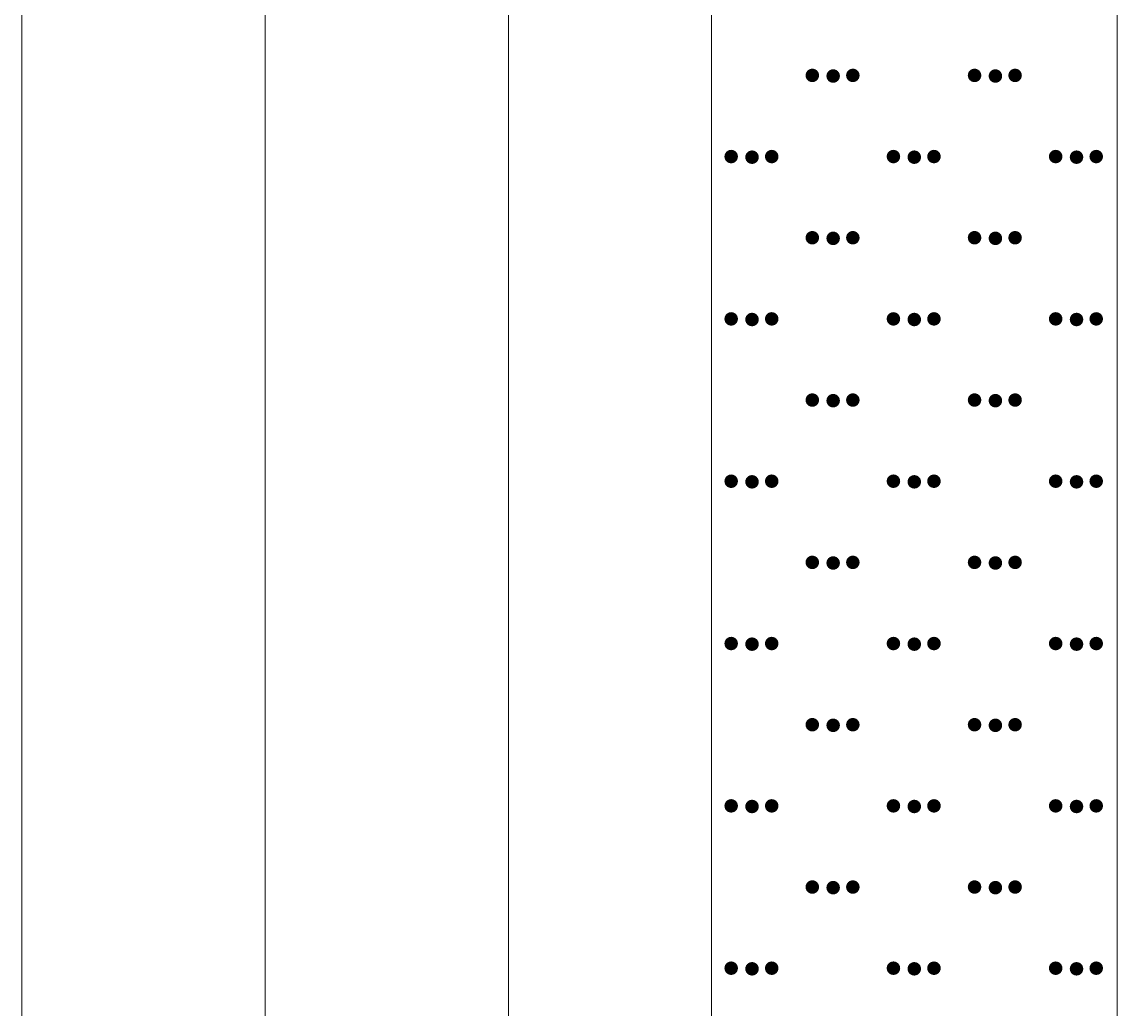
# Model space of a CAD drawing. Header units: inches. Extents: x -27 to 109, y -724 to 26.
# Drawn here: x 14.68 to 20.08, y -500.52 to -495.66 of the extents above; entities that cross this region are included whole.
import ezdxf

# ---------------------------------------------------------------- set-up
doc = ezdxf.new("R2010")
doc.units = ezdxf.units.IN
doc.header["$MEASUREMENT"] = 0
doc.layers.get('0').update_dxf_attribs({"lineweight": 0})

# ---------------------------------------------------------------- blocks, each defined once
blk = doc.blocks.new('lr_block_71')
at = {"true_color": 0x000000}
for points in [[(18.611, -495.9294), (18.6122, -495.9207), (18.611, -495.912), (18.6078, -495.904), (18.6025, -495.8971), (18.5955, -495.8918), (18.5875, -495.8886), (18.5789, -495.8874), (18.5702, -495.8886), (18.5622, -495.8918), (18.5553, -495.8971), (18.5499, -495.904), (18.5467, -495.912), (18.5455, -495.9207), (18.5467, -495.9294), (18.5499, -495.9374), (18.5553, -495.9443), (18.5622, -495.9496), (18.5702, -495.9528), (18.5789, -495.954), (18.5875, -495.9528), (18.5955, -495.9496), (18.6025, -495.9443), (18.6078, -495.9374)], [(18.7138, -495.9324), (18.715, -495.9238), (18.7138, -495.9151), (18.7106, -495.9071), (18.7053, -495.9002), (18.6983, -495.8948), (18.6903, -495.8916), (18.6817, -495.8904), (18.673, -495.8916), (18.665, -495.8948), (18.6581, -495.9002), (18.6527, -495.9071), (18.6495, -495.9151), (18.6483, -495.9238), (18.6495, -495.9324), (18.6527, -495.9404), (18.6581, -495.9474), (18.665, -495.9527), (18.673, -495.9559), (18.6817, -495.9571), (18.6903, -495.9559), (18.6983, -495.9527), (18.7053, -495.9474), (18.7106, -495.9404)], [(18.8109, -495.9294), (18.8121, -495.9207), (18.8109, -495.912), (18.8077, -495.904), (18.8023, -495.8971), (18.7954, -495.8918), (18.7874, -495.8886), (18.7787, -495.8874), (18.7701, -495.8886), (18.7621, -495.8918), (18.7551, -495.8971), (18.7498, -495.904), (18.7466, -495.912), (18.7454, -495.9207), (18.7466, -495.9294), (18.7498, -495.9374), (18.7551, -495.9443), (18.7621, -495.9496), (18.7701, -495.9528), (18.7787, -495.954), (18.7874, -495.9528), (18.7954, -495.9496), (18.8023, -495.9443), (18.8077, -495.9374)], [(19.411, -495.9294), (19.4122, -495.9207), (19.411, -495.912), (19.4078, -495.904), (19.4025, -495.8971), (19.3955, -495.8918), (19.3875, -495.8886), (19.3789, -495.8874), (19.3702, -495.8886), (19.3622, -495.8918), (19.3553, -495.8971), (19.3499, -495.904), (19.3467, -495.912), (19.3455, -495.9207), (19.3467, -495.9294), (19.3499, -495.9374), (19.3553, -495.9443), (19.3622, -495.9496), (19.3702, -495.9528), (19.3789, -495.954), (19.3875, -495.9528), (19.3955, -495.9496), (19.4025, -495.9443), (19.4078, -495.9374)], [(19.5138, -495.9324), (19.515, -495.9238), (19.5138, -495.9151), (19.5106, -495.9071), (19.5053, -495.9002), (19.4983, -495.8948), (19.4903, -495.8916), (19.4817, -495.8904), (19.473, -495.8916), (19.465, -495.8948), (19.4581, -495.9002), (19.4527, -495.9071), (19.4495, -495.9151), (19.4483, -495.9238), (19.4495, -495.9324), (19.4527, -495.9404), (19.4581, -495.9474), (19.465, -495.9527), (19.473, -495.9559), (19.4817, -495.9571), (19.4903, -495.9559), (19.4983, -495.9527), (19.5053, -495.9474), (19.5106, -495.9404)], [(19.6109, -495.9294), (19.6121, -495.9207), (19.6109, -495.912), (19.6077, -495.904), (19.6023, -495.8971), (19.5954, -495.8918), (19.5874, -495.8886), (19.5787, -495.8874), (19.5701, -495.8886), (19.5621, -495.8918), (19.5551, -495.8971), (19.5498, -495.904), (19.5466, -495.912), (19.5454, -495.9207), (19.5466, -495.9294), (19.5498, -495.9374), (19.5551, -495.9443), (19.5621, -495.9496), (19.5701, -495.9528), (19.5787, -495.954), (19.5874, -495.9528), (19.5954, -495.9496), (19.6023, -495.9443), (19.6077, -495.9374)], [(18.211, -496.3294), (18.2122, -496.3207), (18.211, -496.312), (18.2078, -496.304), (18.2025, -496.2971), (18.1955, -496.2918), (18.1875, -496.2886), (18.1789, -496.2874), (18.1702, -496.2886), (18.1622, -496.2918), (18.1553, -496.2971), (18.1499, -496.304), (18.1467, -496.312), (18.1455, -496.3207), (18.1467, -496.3294), (18.1499, -496.3374), (18.1553, -496.3443), (18.1622, -496.3496), (18.1702, -496.3528), (18.1789, -496.354), (18.1875, -496.3528), (18.1955, -496.3496), (18.2025, -496.3443), (18.2078, -496.3374)], [(18.3138, -496.3324), (18.315, -496.3238), (18.3138, -496.3151), (18.3106, -496.3071), (18.3053, -496.3002), (18.2983, -496.2948), (18.2903, -496.2916), (18.2817, -496.2904), (18.273, -496.2916), (18.265, -496.2948), (18.2581, -496.3002), (18.2527, -496.3071), (18.2495, -496.3151), (18.2483, -496.3238), (18.2495, -496.3324), (18.2527, -496.3404), (18.2581, -496.3474), (18.265, -496.3527), (18.273, -496.3559), (18.2817, -496.3571), (18.2903, -496.3559), (18.2983, -496.3527), (18.3053, -496.3474), (18.3106, -496.3404)], [(18.4109, -496.3294), (18.4121, -496.3207), (18.4109, -496.312), (18.4077, -496.304), (18.4023, -496.2971), (18.3954, -496.2918), (18.3874, -496.2886), (18.3787, -496.2874), (18.3701, -496.2886), (18.3621, -496.2918), (18.3551, -496.2971), (18.3498, -496.304), (18.3466, -496.312), (18.3454, -496.3207), (18.3466, -496.3294), (18.3498, -496.3374), (18.3551, -496.3443), (18.3621, -496.3496), (18.3701, -496.3528), (18.3787, -496.354), (18.3874, -496.3528), (18.3954, -496.3496), (18.4023, -496.3443), (18.4077, -496.3374)], [(19.011, -496.3294), (19.0122, -496.3207), (19.011, -496.312), (19.0078, -496.304), (19.0025, -496.2971), (18.9955, -496.2918), (18.9875, -496.2886), (18.9789, -496.2874), (18.9702, -496.2886), (18.9622, -496.2918), (18.9553, -496.2971), (18.9499, -496.304), (18.9467, -496.312), (18.9455, -496.3207), (18.9467, -496.3294), (18.9499, -496.3374), (18.9553, -496.3443), (18.9622, -496.3496), (18.9702, -496.3528), (18.9789, -496.354), (18.9875, -496.3528), (18.9955, -496.3496), (19.0025, -496.3443), (19.0078, -496.3374)], [(19.1138, -496.3324), (19.115, -496.3238), (19.1138, -496.3151), (19.1106, -496.3071), (19.1053, -496.3002), (19.0983, -496.2948), (19.0903, -496.2916), (19.0817, -496.2904), (19.073, -496.2916), (19.065, -496.2948), (19.0581, -496.3002), (19.0527, -496.3071), (19.0495, -496.3151), (19.0483, -496.3238), (19.0495, -496.3324), (19.0527, -496.3404), (19.0581, -496.3474), (19.065, -496.3527), (19.073, -496.3559), (19.0817, -496.3571), (19.0903, -496.3559), (19.0983, -496.3527), (19.1053, -496.3474), (19.1106, -496.3404)], [(19.2109, -496.3294), (19.2121, -496.3207), (19.2109, -496.312), (19.2077, -496.304), (19.2023, -496.2971), (19.1954, -496.2918), (19.1874, -496.2886), (19.1787, -496.2874), (19.1701, -496.2886), (19.1621, -496.2918), (19.1551, -496.2971), (19.1498, -496.304), (19.1466, -496.312), (19.1454, -496.3207), (19.1466, -496.3294), (19.1498, -496.3374), (19.1551, -496.3443), (19.1621, -496.3496), (19.1701, -496.3528), (19.1787, -496.354), (19.1874, -496.3528), (19.1954, -496.3496), (19.2023, -496.3443), (19.2077, -496.3374)], [(19.811, -496.3294), (19.8122, -496.3207), (19.811, -496.312), (19.8078, -496.304), (19.8025, -496.2971), (19.7955, -496.2918), (19.7875, -496.2886), (19.7789, -496.2874), (19.7702, -496.2886), (19.7622, -496.2918), (19.7553, -496.2971), (19.7499, -496.304), (19.7467, -496.312), (19.7455, -496.3207), (19.7467, -496.3294), (19.7499, -496.3374), (19.7553, -496.3443), (19.7622, -496.3496), (19.7702, -496.3528), (19.7789, -496.354), (19.7875, -496.3528), (19.7955, -496.3496), (19.8025, -496.3443), (19.8078, -496.3374)], [(19.9138, -496.3324), (19.915, -496.3238), (19.9138, -496.3151), (19.9106, -496.3071), (19.9053, -496.3002), (19.8983, -496.2948), (19.8903, -496.2916), (19.8817, -496.2904), (19.873, -496.2916), (19.865, -496.2948), (19.8581, -496.3002), (19.8527, -496.3071), (19.8495, -496.3151), (19.8483, -496.3238), (19.8495, -496.3324), (19.8527, -496.3404), (19.8581, -496.3474), (19.865, -496.3527), (19.873, -496.3559), (19.8817, -496.3571), (19.8903, -496.3559), (19.8983, -496.3527), (19.9053, -496.3474), (19.9106, -496.3404)], [(20.0109, -496.3294), (20.0121, -496.3207), (20.0109, -496.312), (20.0077, -496.304), (20.0023, -496.2971), (19.9954, -496.2918), (19.9874, -496.2886), (19.9787, -496.2874), (19.9701, -496.2886), (19.9621, -496.2918), (19.9551, -496.2971), (19.9498, -496.304), (19.9466, -496.312), (19.9454, -496.3207), (19.9466, -496.3294), (19.9498, -496.3374), (19.9551, -496.3443), (19.9621, -496.3496), (19.9701, -496.3528), (19.9787, -496.354), (19.9874, -496.3528), (19.9954, -496.3496), (20.0023, -496.3443), (20.0077, -496.3374)], [(18.611, -496.7294), (18.6122, -496.7207), (18.611, -496.712), (18.6078, -496.704), (18.6025, -496.6971), (18.5955, -496.6918), (18.5875, -496.6886), (18.5789, -496.6874), (18.5702, -496.6886), (18.5622, -496.6918), (18.5553, -496.6971), (18.5499, -496.704), (18.5467, -496.712), (18.5455, -496.7207), (18.5467, -496.7294), (18.5499, -496.7374), (18.5553, -496.7443), (18.5622, -496.7496), (18.5702, -496.7528), (18.5789, -496.754), (18.5875, -496.7528), (18.5955, -496.7496), (18.6025, -496.7443), (18.6078, -496.7374)], [(18.7138, -496.7324), (18.715, -496.7238), (18.7138, -496.7151), (18.7106, -496.7071), (18.7053, -496.7002), (18.6983, -496.6948), (18.6903, -496.6916), (18.6817, -496.6904), (18.673, -496.6916), (18.665, -496.6948), (18.6581, -496.7002), (18.6527, -496.7071), (18.6495, -496.7151), (18.6483, -496.7238), (18.6495, -496.7324), (18.6527, -496.7404), (18.6581, -496.7474), (18.665, -496.7527), (18.673, -496.7559), (18.6817, -496.7571), (18.6903, -496.7559), (18.6983, -496.7527), (18.7053, -496.7474), (18.7106, -496.7404)], [(18.8109, -496.7294), (18.8121, -496.7207), (18.8109, -496.712), (18.8077, -496.704), (18.8023, -496.6971), (18.7954, -496.6918), (18.7874, -496.6886), (18.7787, -496.6874), (18.7701, -496.6886), (18.7621, -496.6918), (18.7551, -496.6971), (18.7498, -496.704), (18.7466, -496.712), (18.7454, -496.7207), (18.7466, -496.7294), (18.7498, -496.7374), (18.7551, -496.7443), (18.7621, -496.7496), (18.7701, -496.7528), (18.7787, -496.754), (18.7874, -496.7528), (18.7954, -496.7496), (18.8023, -496.7443), (18.8077, -496.7374)], [(19.411, -496.7294), (19.4122, -496.7207), (19.411, -496.712), (19.4078, -496.704), (19.4025, -496.6971), (19.3955, -496.6918), (19.3875, -496.6886), (19.3789, -496.6874), (19.3702, -496.6886), (19.3622, -496.6918), (19.3553, -496.6971), (19.3499, -496.704), (19.3467, -496.712), (19.3455, -496.7207), (19.3467, -496.7294), (19.3499, -496.7374), (19.3553, -496.7443), (19.3622, -496.7496), (19.3702, -496.7528), (19.3789, -496.754), (19.3875, -496.7528), (19.3955, -496.7496), (19.4025, -496.7443), (19.4078, -496.7374)], [(19.5138, -496.7324), (19.515, -496.7238), (19.5138, -496.7151), (19.5106, -496.7071), (19.5053, -496.7002), (19.4983, -496.6948), (19.4903, -496.6916), (19.4817, -496.6904), (19.473, -496.6916), (19.465, -496.6948), (19.4581, -496.7002), (19.4527, -496.7071), (19.4495, -496.7151), (19.4483, -496.7238), (19.4495, -496.7324), (19.4527, -496.7404), (19.4581, -496.7474), (19.465, -496.7527), (19.473, -496.7559), (19.4817, -496.7571), (19.4903, -496.7559), (19.4983, -496.7527), (19.5053, -496.7474), (19.5106, -496.7404)], [(19.6109, -496.7294), (19.6121, -496.7207), (19.6109, -496.712), (19.6077, -496.704), (19.6023, -496.6971), (19.5954, -496.6918), (19.5874, -496.6886), (19.5787, -496.6874), (19.5701, -496.6886), (19.5621, -496.6918), (19.5551, -496.6971), (19.5498, -496.704), (19.5466, -496.712), (19.5454, -496.7207), (19.5466, -496.7294), (19.5498, -496.7374), (19.5551, -496.7443), (19.5621, -496.7496), (19.5701, -496.7528), (19.5787, -496.754), (19.5874, -496.7528), (19.5954, -496.7496), (19.6023, -496.7443), (19.6077, -496.7374)], [(18.211, -497.1294), (18.2122, -497.1207), (18.211, -497.112), (18.2078, -497.104), (18.2025, -497.0971), (18.1955, -497.0918), (18.1875, -497.0886), (18.1789, -497.0874), (18.1702, -497.0886), (18.1622, -497.0918), (18.1553, -497.0971), (18.1499, -497.104), (18.1467, -497.112), (18.1455, -497.1207), (18.1467, -497.1294), (18.1499, -497.1374), (18.1553, -497.1443), (18.1622, -497.1496), (18.1702, -497.1528), (18.1789, -497.154), (18.1875, -497.1528), (18.1955, -497.1496), (18.2025, -497.1443), (18.2078, -497.1374)], [(18.3138, -497.1324), (18.315, -497.1238), (18.3138, -497.1151), (18.3106, -497.1071), (18.3053, -497.1002), (18.2983, -497.0948), (18.2903, -497.0916), (18.2817, -497.0904), (18.273, -497.0916), (18.265, -497.0948), (18.2581, -497.1002), (18.2527, -497.1071), (18.2495, -497.1151), (18.2483, -497.1238), (18.2495, -497.1324), (18.2527, -497.1404), (18.2581, -497.1474), (18.265, -497.1527), (18.273, -497.1559), (18.2817, -497.1571), (18.2903, -497.1559), (18.2983, -497.1527), (18.3053, -497.1474), (18.3106, -497.1404)], [(18.4109, -497.1294), (18.4121, -497.1207), (18.4109, -497.112), (18.4077, -497.104), (18.4023, -497.0971), (18.3954, -497.0918), (18.3874, -497.0886), (18.3787, -497.0874), (18.3701, -497.0886), (18.3621, -497.0918), (18.3551, -497.0971), (18.3498, -497.104), (18.3466, -497.112), (18.3454, -497.1207), (18.3466, -497.1294), (18.3498, -497.1374), (18.3551, -497.1443), (18.3621, -497.1496), (18.3701, -497.1528), (18.3787, -497.154), (18.3874, -497.1528), (18.3954, -497.1496), (18.4023, -497.1443), (18.4077, -497.1374)], [(19.011, -497.1294), (19.0122, -497.1207), (19.011, -497.112), (19.0078, -497.104), (19.0025, -497.0971), (18.9955, -497.0918), (18.9875, -497.0886), (18.9789, -497.0874), (18.9702, -497.0886), (18.9622, -497.0918), (18.9553, -497.0971), (18.9499, -497.104), (18.9467, -497.112), (18.9455, -497.1207), (18.9467, -497.1294), (18.9499, -497.1374), (18.9553, -497.1443), (18.9622, -497.1496), (18.9702, -497.1528), (18.9789, -497.154), (18.9875, -497.1528), (18.9955, -497.1496), (19.0025, -497.1443), (19.0078, -497.1374)], [(19.1138, -497.1324), (19.115, -497.1238), (19.1138, -497.1151), (19.1106, -497.1071), (19.1053, -497.1002), (19.0983, -497.0948), (19.0903, -497.0916), (19.0817, -497.0904), (19.073, -497.0916), (19.065, -497.0948), (19.0581, -497.1002), (19.0527, -497.1071), (19.0495, -497.1151), (19.0483, -497.1238), (19.0495, -497.1324), (19.0527, -497.1404), (19.0581, -497.1474), (19.065, -497.1527), (19.073, -497.1559), (19.0817, -497.1571), (19.0903, -497.1559), (19.0983, -497.1527), (19.1053, -497.1474), (19.1106, -497.1404)], [(19.2109, -497.1294), (19.2121, -497.1207), (19.2109, -497.112), (19.2077, -497.104), (19.2023, -497.0971), (19.1954, -497.0918), (19.1874, -497.0886), (19.1787, -497.0874), (19.1701, -497.0886), (19.1621, -497.0918), (19.1551, -497.0971), (19.1498, -497.104), (19.1466, -497.112), (19.1454, -497.1207), (19.1466, -497.1294), (19.1498, -497.1374), (19.1551, -497.1443), (19.1621, -497.1496), (19.1701, -497.1528), (19.1787, -497.154), (19.1874, -497.1528), (19.1954, -497.1496), (19.2023, -497.1443), (19.2077, -497.1374)], [(19.811, -497.1294), (19.8122, -497.1207), (19.811, -497.112), (19.8078, -497.104), (19.8025, -497.0971), (19.7955, -497.0918), (19.7875, -497.0886), (19.7789, -497.0874), (19.7702, -497.0886), (19.7622, -497.0918), (19.7553, -497.0971), (19.7499, -497.104), (19.7467, -497.112), (19.7455, -497.1207), (19.7467, -497.1294), (19.7499, -497.1374), (19.7553, -497.1443), (19.7622, -497.1496), (19.7702, -497.1528), (19.7789, -497.154), (19.7875, -497.1528), (19.7955, -497.1496), (19.8025, -497.1443), (19.8078, -497.1374)], [(19.9138, -497.1324), (19.915, -497.1238), (19.9138, -497.1151), (19.9106, -497.1071), (19.9053, -497.1002), (19.8983, -497.0948), (19.8903, -497.0916), (19.8817, -497.0904), (19.873, -497.0916), (19.865, -497.0948), (19.8581, -497.1002), (19.8527, -497.1071), (19.8495, -497.1151), (19.8483, -497.1238), (19.8495, -497.1324), (19.8527, -497.1404), (19.8581, -497.1474), (19.865, -497.1527), (19.873, -497.1559), (19.8817, -497.1571), (19.8903, -497.1559), (19.8983, -497.1527), (19.9053, -497.1474), (19.9106, -497.1404)], [(20.0109, -497.1294), (20.0121, -497.1207), (20.0109, -497.112), (20.0077, -497.104), (20.0023, -497.0971), (19.9954, -497.0918), (19.9874, -497.0886), (19.9787, -497.0874), (19.9701, -497.0886), (19.9621, -497.0918), (19.9551, -497.0971), (19.9498, -497.104), (19.9466, -497.112), (19.9454, -497.1207), (19.9466, -497.1294), (19.9498, -497.1374), (19.9551, -497.1443), (19.9621, -497.1496), (19.9701, -497.1528), (19.9787, -497.154), (19.9874, -497.1528), (19.9954, -497.1496), (20.0023, -497.1443), (20.0077, -497.1374)], [(18.611, -497.5294), (18.6122, -497.5207), (18.611, -497.512), (18.6078, -497.504), (18.6025, -497.4971), (18.5955, -497.4918), (18.5875, -497.4886), (18.5789, -497.4874), (18.5702, -497.4886), (18.5622, -497.4918), (18.5553, -497.4971), (18.5499, -497.504), (18.5467, -497.512), (18.5455, -497.5207), (18.5467, -497.5294), (18.5499, -497.5374), (18.5553, -497.5443), (18.5622, -497.5496), (18.5702, -497.5528), (18.5789, -497.554), (18.5875, -497.5528), (18.5955, -497.5496), (18.6025, -497.5443), (18.6078, -497.5374)], [(18.7138, -497.5324), (18.715, -497.5238), (18.7138, -497.5151), (18.7106, -497.5071), (18.7053, -497.5002), (18.6983, -497.4948), (18.6903, -497.4916), (18.6817, -497.4904), (18.673, -497.4916), (18.665, -497.4948), (18.6581, -497.5002), (18.6527, -497.5071), (18.6495, -497.5151), (18.6483, -497.5238), (18.6495, -497.5324), (18.6527, -497.5404), (18.6581, -497.5474), (18.665, -497.5527), (18.673, -497.5559), (18.6817, -497.5571), (18.6903, -497.5559), (18.6983, -497.5527), (18.7053, -497.5474), (18.7106, -497.5404)], [(18.8109, -497.5294), (18.8121, -497.5207), (18.8109, -497.512), (18.8077, -497.504), (18.8023, -497.4971), (18.7954, -497.4918), (18.7874, -497.4886), (18.7787, -497.4874), (18.7701, -497.4886), (18.7621, -497.4918), (18.7551, -497.4971), (18.7498, -497.504), (18.7466, -497.512), (18.7454, -497.5207), (18.7466, -497.5294), (18.7498, -497.5374), (18.7551, -497.5443), (18.7621, -497.5496), (18.7701, -497.5528), (18.7787, -497.554), (18.7874, -497.5528), (18.7954, -497.5496), (18.8023, -497.5443), (18.8077, -497.5374)], [(19.411, -497.5294), (19.4122, -497.5207), (19.411, -497.512), (19.4078, -497.504), (19.4025, -497.4971), (19.3955, -497.4918), (19.3875, -497.4886), (19.3789, -497.4874), (19.3702, -497.4886), (19.3622, -497.4918), (19.3553, -497.4971), (19.3499, -497.504), (19.3467, -497.512), (19.3455, -497.5207), (19.3467, -497.5294), (19.3499, -497.5374), (19.3553, -497.5443), (19.3622, -497.5496), (19.3702, -497.5528), (19.3789, -497.554), (19.3875, -497.5528), (19.3955, -497.5496), (19.4025, -497.5443), (19.4078, -497.5374)], [(19.5138, -497.5324), (19.515, -497.5238), (19.5138, -497.5151), (19.5106, -497.5071), (19.5053, -497.5002), (19.4983, -497.4948), (19.4903, -497.4916), (19.4817, -497.4904), (19.473, -497.4916), (19.465, -497.4948), (19.4581, -497.5002), (19.4527, -497.5071), (19.4495, -497.5151), (19.4483, -497.5238), (19.4495, -497.5324), (19.4527, -497.5404), (19.4581, -497.5474), (19.465, -497.5527), (19.473, -497.5559), (19.4817, -497.5571), (19.4903, -497.5559), (19.4983, -497.5527), (19.5053, -497.5474), (19.5106, -497.5404)], [(19.6109, -497.5294), (19.6121, -497.5207), (19.6109, -497.512), (19.6077, -497.504), (19.6023, -497.4971), (19.5954, -497.4918), (19.5874, -497.4886), (19.5787, -497.4874), (19.5701, -497.4886), (19.5621, -497.4918), (19.5551, -497.4971), (19.5498, -497.504), (19.5466, -497.512), (19.5454, -497.5207), (19.5466, -497.5294), (19.5498, -497.5374), (19.5551, -497.5443), (19.5621, -497.5496), (19.5701, -497.5528), (19.5787, -497.554), (19.5874, -497.5528), (19.5954, -497.5496), (19.6023, -497.5443), (19.6077, -497.5374)], [(18.211, -497.9294), (18.2122, -497.9207), (18.211, -497.912), (18.2078, -497.904), (18.2025, -497.8971), (18.1955, -497.8918), (18.1875, -497.8886), (18.1789, -497.8874), (18.1702, -497.8886), (18.1622, -497.8918), (18.1553, -497.8971), (18.1499, -497.904), (18.1467, -497.912), (18.1455, -497.9207), (18.1467, -497.9294), (18.1499, -497.9374), (18.1553, -497.9443), (18.1622, -497.9496), (18.1702, -497.9528), (18.1789, -497.954), (18.1875, -497.9528), (18.1955, -497.9496), (18.2025, -497.9443), (18.2078, -497.9374)], [(18.3138, -497.9324), (18.315, -497.9238), (18.3138, -497.9151), (18.3106, -497.9071), (18.3053, -497.9002), (18.2983, -497.8948), (18.2903, -497.8916), (18.2817, -497.8904), (18.273, -497.8916), (18.265, -497.8948), (18.2581, -497.9002), (18.2527, -497.9071), (18.2495, -497.9151), (18.2483, -497.9238), (18.2495, -497.9324), (18.2527, -497.9404), (18.2581, -497.9474), (18.265, -497.9527), (18.273, -497.9559), (18.2817, -497.9571), (18.2903, -497.9559), (18.2983, -497.9527), (18.3053, -497.9474), (18.3106, -497.9404)], [(18.4109, -497.9294), (18.4121, -497.9207), (18.4109, -497.912), (18.4077, -497.904), (18.4023, -497.8971), (18.3954, -497.8918), (18.3874, -497.8886), (18.3787, -497.8874), (18.3701, -497.8886), (18.3621, -497.8918), (18.3551, -497.8971), (18.3498, -497.904), (18.3466, -497.912), (18.3454, -497.9207), (18.3466, -497.9294), (18.3498, -497.9374), (18.3551, -497.9443), (18.3621, -497.9496), (18.3701, -497.9528), (18.3787, -497.954), (18.3874, -497.9528), (18.3954, -497.9496), (18.4023, -497.9443), (18.4077, -497.9374)], [(19.011, -497.9294), (19.0122, -497.9207), (19.011, -497.912), (19.0078, -497.904), (19.0025, -497.8971), (18.9955, -497.8918), (18.9875, -497.8886), (18.9789, -497.8874), (18.9702, -497.8886), (18.9622, -497.8918), (18.9553, -497.8971), (18.9499, -497.904), (18.9467, -497.912), (18.9455, -497.9207), (18.9467, -497.9294), (18.9499, -497.9374), (18.9553, -497.9443), (18.9622, -497.9496), (18.9702, -497.9528), (18.9789, -497.954), (18.9875, -497.9528), (18.9955, -497.9496), (19.0025, -497.9443), (19.0078, -497.9374)], [(19.1138, -497.9324), (19.115, -497.9238), (19.1138, -497.9151), (19.1106, -497.9071), (19.1053, -497.9002), (19.0983, -497.8948), (19.0903, -497.8916), (19.0817, -497.8904), (19.073, -497.8916), (19.065, -497.8948), (19.0581, -497.9002), (19.0527, -497.9071), (19.0495, -497.9151), (19.0483, -497.9238), (19.0495, -497.9324), (19.0527, -497.9404), (19.0581, -497.9474), (19.065, -497.9527), (19.073, -497.9559), (19.0817, -497.9571), (19.0903, -497.9559), (19.0983, -497.9527), (19.1053, -497.9474), (19.1106, -497.9404)], [(19.2109, -497.9294), (19.2121, -497.9207), (19.2109, -497.912), (19.2077, -497.904), (19.2023, -497.8971), (19.1954, -497.8918), (19.1874, -497.8886), (19.1787, -497.8874), (19.1701, -497.8886), (19.1621, -497.8918), (19.1551, -497.8971), (19.1498, -497.904), (19.1466, -497.912), (19.1454, -497.9207), (19.1466, -497.9294), (19.1498, -497.9374), (19.1551, -497.9443), (19.1621, -497.9496), (19.1701, -497.9528), (19.1787, -497.954), (19.1874, -497.9528), (19.1954, -497.9496), (19.2023, -497.9443), (19.2077, -497.9374)], [(19.811, -497.9294), (19.8122, -497.9207), (19.811, -497.912), (19.8078, -497.904), (19.8025, -497.8971), (19.7955, -497.8918), (19.7875, -497.8886), (19.7789, -497.8874), (19.7702, -497.8886), (19.7622, -497.8918), (19.7553, -497.8971), (19.7499, -497.904), (19.7467, -497.912), (19.7455, -497.9207), (19.7467, -497.9294), (19.7499, -497.9374), (19.7553, -497.9443), (19.7622, -497.9496), (19.7702, -497.9528), (19.7789, -497.954), (19.7875, -497.9528), (19.7955, -497.9496), (19.8025, -497.9443), (19.8078, -497.9374)], [(19.9138, -497.9324), (19.915, -497.9238), (19.9138, -497.9151), (19.9106, -497.9071), (19.9053, -497.9002), (19.8983, -497.8948), (19.8903, -497.8916), (19.8817, -497.8904), (19.873, -497.8916), (19.865, -497.8948), (19.8581, -497.9002), (19.8527, -497.9071), (19.8495, -497.9151), (19.8483, -497.9238), (19.8495, -497.9324), (19.8527, -497.9404), (19.8581, -497.9474), (19.865, -497.9527), (19.873, -497.9559), (19.8817, -497.9571), (19.8903, -497.9559), (19.8983, -497.9527), (19.9053, -497.9474), (19.9106, -497.9404)], [(20.0109, -497.9294), (20.0121, -497.9207), (20.0109, -497.912), (20.0077, -497.904), (20.0023, -497.8971), (19.9954, -497.8918), (19.9874, -497.8886), (19.9787, -497.8874), (19.9701, -497.8886), (19.9621, -497.8918), (19.9551, -497.8971), (19.9498, -497.904), (19.9466, -497.912), (19.9454, -497.9207), (19.9466, -497.9294), (19.9498, -497.9374), (19.9551, -497.9443), (19.9621, -497.9496), (19.9701, -497.9528), (19.9787, -497.954), (19.9874, -497.9528), (19.9954, -497.9496), (20.0023, -497.9443), (20.0077, -497.9374)], [(18.611, -498.3294), (18.6122, -498.3207), (18.611, -498.312), (18.6078, -498.304), (18.6025, -498.2971), (18.5955, -498.2918), (18.5875, -498.2886), (18.5789, -498.2874), (18.5702, -498.2886), (18.5622, -498.2918), (18.5553, -498.2971), (18.5499, -498.304), (18.5467, -498.312), (18.5455, -498.3207), (18.5467, -498.3294), (18.5499, -498.3374), (18.5553, -498.3443), (18.5622, -498.3496), (18.5702, -498.3528), (18.5789, -498.354), (18.5875, -498.3528), (18.5955, -498.3496), (18.6025, -498.3443), (18.6078, -498.3374)], [(18.7138, -498.3324), (18.715, -498.3238), (18.7138, -498.3151), (18.7106, -498.3071), (18.7053, -498.3002), (18.6983, -498.2948), (18.6903, -498.2916), (18.6817, -498.2904), (18.673, -498.2916), (18.665, -498.2948), (18.6581, -498.3002), (18.6527, -498.3071), (18.6495, -498.3151), (18.6483, -498.3238), (18.6495, -498.3324), (18.6527, -498.3404), (18.6581, -498.3474), (18.665, -498.3527), (18.673, -498.3559), (18.6817, -498.3571), (18.6903, -498.3559), (18.6983, -498.3527), (18.7053, -498.3474), (18.7106, -498.3404)], [(18.8109, -498.3294), (18.8121, -498.3207), (18.8109, -498.312), (18.8077, -498.304), (18.8023, -498.2971), (18.7954, -498.2918), (18.7874, -498.2886), (18.7787, -498.2874), (18.7701, -498.2886), (18.7621, -498.2918), (18.7551, -498.2971), (18.7498, -498.304), (18.7466, -498.312), (18.7454, -498.3207), (18.7466, -498.3294), (18.7498, -498.3374), (18.7551, -498.3443), (18.7621, -498.3496), (18.7701, -498.3528), (18.7787, -498.354), (18.7874, -498.3528), (18.7954, -498.3496), (18.8023, -498.3443), (18.8077, -498.3374)], [(19.411, -498.3294), (19.4122, -498.3207), (19.411, -498.312), (19.4078, -498.304), (19.4025, -498.2971), (19.3955, -498.2918), (19.3875, -498.2886), (19.3789, -498.2874), (19.3702, -498.2886), (19.3622, -498.2918), (19.3553, -498.2971), (19.3499, -498.304), (19.3467, -498.312), (19.3455, -498.3207), (19.3467, -498.3294), (19.3499, -498.3374), (19.3553, -498.3443), (19.3622, -498.3496), (19.3702, -498.3528), (19.3789, -498.354), (19.3875, -498.3528), (19.3955, -498.3496), (19.4025, -498.3443), (19.4078, -498.3374)], [(19.5138, -498.3324), (19.515, -498.3238), (19.5138, -498.3151), (19.5106, -498.3071), (19.5053, -498.3002), (19.4983, -498.2948), (19.4903, -498.2916), (19.4817, -498.2904), (19.473, -498.2916), (19.465, -498.2948), (19.4581, -498.3002), (19.4527, -498.3071), (19.4495, -498.3151), (19.4483, -498.3238), (19.4495, -498.3324), (19.4527, -498.3404), (19.4581, -498.3474), (19.465, -498.3527), (19.473, -498.3559), (19.4817, -498.3571), (19.4903, -498.3559), (19.4983, -498.3527), (19.5053, -498.3474), (19.5106, -498.3404)], [(19.6109, -498.3294), (19.6121, -498.3207), (19.6109, -498.312), (19.6077, -498.304), (19.6023, -498.2971), (19.5954, -498.2918), (19.5874, -498.2886), (19.5787, -498.2874), (19.5701, -498.2886), (19.5621, -498.2918), (19.5551, -498.2971), (19.5498, -498.304), (19.5466, -498.312), (19.5454, -498.3207), (19.5466, -498.3294), (19.5498, -498.3374), (19.5551, -498.3443), (19.5621, -498.3496), (19.5701, -498.3528), (19.5787, -498.354), (19.5874, -498.3528), (19.5954, -498.3496), (19.6023, -498.3443), (19.6077, -498.3374)], [(18.211, -498.7294), (18.2122, -498.7207), (18.211, -498.712), (18.2078, -498.704), (18.2025, -498.6971), (18.1955, -498.6918), (18.1875, -498.6886), (18.1789, -498.6874), (18.1702, -498.6886), (18.1622, -498.6918), (18.1553, -498.6971), (18.1499, -498.704), (18.1467, -498.712), (18.1455, -498.7207), (18.1467, -498.7294), (18.1499, -498.7374), (18.1553, -498.7443), (18.1622, -498.7496), (18.1702, -498.7528), (18.1789, -498.754), (18.1875, -498.7528), (18.1955, -498.7496), (18.2025, -498.7443), (18.2078, -498.7374)], [(18.4109, -498.7294), (18.4121, -498.7207), (18.4109, -498.712), (18.4077, -498.704), (18.4023, -498.6971), (18.3954, -498.6918), (18.3874, -498.6886), (18.3787, -498.6874), (18.3701, -498.6886), (18.3621, -498.6918), (18.3551, -498.6971), (18.3498, -498.704), (18.3466, -498.712), (18.3454, -498.7207), (18.3466, -498.7294), (18.3498, -498.7374), (18.3551, -498.7443), (18.3621, -498.7496), (18.3701, -498.7528), (18.3787, -498.754), (18.3874, -498.7528), (18.3954, -498.7496), (18.4023, -498.7443), (18.4077, -498.7374)], [(19.011, -498.7294), (19.0122, -498.7207), (19.011, -498.712), (19.0078, -498.704), (19.0025, -498.6971), (18.9955, -498.6918), (18.9875, -498.6886), (18.9789, -498.6874), (18.9702, -498.6886), (18.9622, -498.6918), (18.9553, -498.6971), (18.9499, -498.704), (18.9467, -498.712), (18.9455, -498.7207), (18.9467, -498.7294), (18.9499, -498.7374), (18.9553, -498.7443), (18.9622, -498.7496), (18.9702, -498.7528), (18.9789, -498.754), (18.9875, -498.7528), (18.9955, -498.7496), (19.0025, -498.7443), (19.0078, -498.7374)], [(19.2109, -498.7294), (19.2121, -498.7207), (19.2109, -498.712), (19.2077, -498.704), (19.2023, -498.6971), (19.1954, -498.6918), (19.1874, -498.6886), (19.1787, -498.6874), (19.1701, -498.6886), (19.1621, -498.6918), (19.1551, -498.6971), (19.1498, -498.704), (19.1466, -498.712), (19.1454, -498.7207), (19.1466, -498.7294), (19.1498, -498.7374), (19.1551, -498.7443), (19.1621, -498.7496), (19.1701, -498.7528), (19.1787, -498.754), (19.1874, -498.7528), (19.1954, -498.7496), (19.2023, -498.7443), (19.2077, -498.7374)], [(19.811, -498.7294), (19.8122, -498.7207), (19.811, -498.712), (19.8078, -498.704), (19.8025, -498.6971), (19.7955, -498.6918), (19.7875, -498.6886), (19.7789, -498.6874), (19.7702, -498.6886), (19.7622, -498.6918), (19.7553, -498.6971), (19.7499, -498.704), (19.7467, -498.712), (19.7455, -498.7207), (19.7467, -498.7294), (19.7499, -498.7374), (19.7553, -498.7443), (19.7622, -498.7496), (19.7702, -498.7528), (19.7789, -498.754), (19.7875, -498.7528), (19.7955, -498.7496), (19.8025, -498.7443), (19.8078, -498.7374)], [(20.0109, -498.7294), (20.0121, -498.7207), (20.0109, -498.712), (20.0077, -498.704), (20.0023, -498.6971), (19.9954, -498.6918), (19.9874, -498.6886), (19.9787, -498.6874), (19.9701, -498.6886), (19.9621, -498.6918), (19.9551, -498.6971), (19.9498, -498.704), (19.9466, -498.712), (19.9454, -498.7207), (19.9466, -498.7294), (19.9498, -498.7374), (19.9551, -498.7443), (19.9621, -498.7496), (19.9701, -498.7528), (19.9787, -498.754), (19.9874, -498.7528), (19.9954, -498.7496), (20.0023, -498.7443), (20.0077, -498.7374)], [(18.3138, -498.7324), (18.315, -498.7238), (18.3138, -498.7151), (18.3106, -498.7071), (18.3053, -498.7002), (18.2983, -498.6948), (18.2903, -498.6916), (18.2817, -498.6904), (18.273, -498.6916), (18.265, -498.6948), (18.2581, -498.7002), (18.2527, -498.7071), (18.2495, -498.7151), (18.2483, -498.7238), (18.2495, -498.7324), (18.2527, -498.7404), (18.2581, -498.7474), (18.265, -498.7527), (18.273, -498.7559), (18.2817, -498.7571), (18.2903, -498.7559), (18.2983, -498.7527), (18.3053, -498.7474), (18.3106, -498.7404)], [(19.1138, -498.7324), (19.115, -498.7238), (19.1138, -498.7151), (19.1106, -498.7071), (19.1053, -498.7002), (19.0983, -498.6948), (19.0903, -498.6916), (19.0817, -498.6904), (19.073, -498.6916), (19.065, -498.6948), (19.0581, -498.7002), (19.0527, -498.7071), (19.0495, -498.7151), (19.0483, -498.7238), (19.0495, -498.7324), (19.0527, -498.7404), (19.0581, -498.7474), (19.065, -498.7527), (19.073, -498.7559), (19.0817, -498.7571), (19.0903, -498.7559), (19.0983, -498.7527), (19.1053, -498.7474), (19.1106, -498.7404)], [(19.9138, -498.7324), (19.915, -498.7238), (19.9138, -498.7151), (19.9106, -498.7071), (19.9053, -498.7002), (19.8983, -498.6948), (19.8903, -498.6916), (19.8817, -498.6904), (19.873, -498.6916), (19.865, -498.6948), (19.8581, -498.7002), (19.8527, -498.7071), (19.8495, -498.7151), (19.8483, -498.7238), (19.8495, -498.7324), (19.8527, -498.7404), (19.8581, -498.7474), (19.865, -498.7527), (19.873, -498.7559), (19.8817, -498.7571), (19.8903, -498.7559), (19.8983, -498.7527), (19.9053, -498.7474), (19.9106, -498.7404)], [(18.611, -499.1294), (18.6122, -499.1207), (18.611, -499.112), (18.6078, -499.104), (18.6025, -499.0971), (18.5955, -499.0918), (18.5875, -499.0886), (18.5789, -499.0874), (18.5702, -499.0886), (18.5622, -499.0918), (18.5553, -499.0971), (18.5499, -499.104), (18.5467, -499.112), (18.5455, -499.1207), (18.5467, -499.1294), (18.5499, -499.1374), (18.5553, -499.1443), (18.5622, -499.1496), (18.5702, -499.1528), (18.5789, -499.154), (18.5875, -499.1528), (18.5955, -499.1496), (18.6025, -499.1443), (18.6078, -499.1374)], [(18.7138, -499.1324), (18.715, -499.1238), (18.7138, -499.1151), (18.7106, -499.1071), (18.7053, -499.1002), (18.6983, -499.0948), (18.6903, -499.0916), (18.6817, -499.0904), (18.673, -499.0916), (18.665, -499.0948), (18.6581, -499.1002), (18.6527, -499.1071), (18.6495, -499.1151), (18.6483, -499.1238), (18.6495, -499.1324), (18.6527, -499.1404), (18.6581, -499.1474), (18.665, -499.1527), (18.673, -499.1559), (18.6817, -499.1571), (18.6903, -499.1559), (18.6983, -499.1527), (18.7053, -499.1474), (18.7106, -499.1404)], [(18.8109, -499.1294), (18.8121, -499.1207), (18.8109, -499.112), (18.8077, -499.104), (18.8023, -499.0971), (18.7954, -499.0918), (18.7874, -499.0886), (18.7787, -499.0874), (18.7701, -499.0886), (18.7621, -499.0918), (18.7551, -499.0971), (18.7498, -499.104), (18.7466, -499.112), (18.7454, -499.1207), (18.7466, -499.1294), (18.7498, -499.1374), (18.7551, -499.1443), (18.7621, -499.1496), (18.7701, -499.1528), (18.7787, -499.154), (18.7874, -499.1528), (18.7954, -499.1496), (18.8023, -499.1443), (18.8077, -499.1374)], [(19.411, -499.1294), (19.4122, -499.1207), (19.411, -499.112), (19.4078, -499.104), (19.4025, -499.0971), (19.3955, -499.0918), (19.3875, -499.0886), (19.3789, -499.0874), (19.3702, -499.0886), (19.3622, -499.0918), (19.3553, -499.0971), (19.3499, -499.104), (19.3467, -499.112), (19.3455, -499.1207), (19.3467, -499.1294), (19.3499, -499.1374), (19.3553, -499.1443), (19.3622, -499.1496), (19.3702, -499.1528), (19.3789, -499.154), (19.3875, -499.1528), (19.3955, -499.1496), (19.4025, -499.1443), (19.4078, -499.1374)], [(19.5138, -499.1324), (19.515, -499.1238), (19.5138, -499.1151), (19.5106, -499.1071), (19.5053, -499.1002), (19.4983, -499.0948), (19.4903, -499.0916), (19.4817, -499.0904), (19.473, -499.0916), (19.465, -499.0948), (19.4581, -499.1002), (19.4527, -499.1071), (19.4495, -499.1151), (19.4483, -499.1238), (19.4495, -499.1324), (19.4527, -499.1404), (19.4581, -499.1474), (19.465, -499.1527), (19.473, -499.1559), (19.4817, -499.1571), (19.4903, -499.1559), (19.4983, -499.1527), (19.5053, -499.1474), (19.5106, -499.1404)], [(19.6109, -499.1294), (19.6121, -499.1207), (19.6109, -499.112), (19.6077, -499.104), (19.6023, -499.0971), (19.5954, -499.0918), (19.5874, -499.0886), (19.5787, -499.0874), (19.5701, -499.0886), (19.5621, -499.0918), (19.5551, -499.0971), (19.5498, -499.104), (19.5466, -499.112), (19.5454, -499.1207), (19.5466, -499.1294), (19.5498, -499.1374), (19.5551, -499.1443), (19.5621, -499.1496), (19.5701, -499.1528), (19.5787, -499.154), (19.5874, -499.1528), (19.5954, -499.1496), (19.6023, -499.1443), (19.6077, -499.1374)], [(18.211, -499.5294), (18.2122, -499.5207), (18.211, -499.512), (18.2078, -499.504), (18.2025, -499.4971), (18.1955, -499.4918), (18.1875, -499.4886), (18.1789, -499.4874), (18.1702, -499.4886), (18.1622, -499.4918), (18.1553, -499.4971), (18.1499, -499.504), (18.1467, -499.512), (18.1455, -499.5207), (18.1467, -499.5294), (18.1499, -499.5374), (18.1553, -499.5443), (18.1622, -499.5496), (18.1702, -499.5528), (18.1789, -499.554), (18.1875, -499.5528), (18.1955, -499.5496), (18.2025, -499.5443), (18.2078, -499.5374)], [(18.3138, -499.5324), (18.315, -499.5238), (18.3138, -499.5151), (18.3106, -499.5071), (18.3053, -499.5002), (18.2983, -499.4948), (18.2903, -499.4916), (18.2817, -499.4904), (18.273, -499.4916), (18.265, -499.4948), (18.2581, -499.5002), (18.2527, -499.5071), (18.2495, -499.5151), (18.2483, -499.5238), (18.2495, -499.5324), (18.2527, -499.5404), (18.2581, -499.5474), (18.265, -499.5527), (18.273, -499.5559), (18.2817, -499.5571), (18.2903, -499.5559), (18.2983, -499.5527), (18.3053, -499.5474), (18.3106, -499.5404)], [(18.4109, -499.5294), (18.4121, -499.5207), (18.4109, -499.512), (18.4077, -499.504), (18.4023, -499.4971), (18.3954, -499.4918), (18.3874, -499.4886), (18.3787, -499.4874), (18.3701, -499.4886), (18.3621, -499.4918), (18.3551, -499.4971), (18.3498, -499.504), (18.3466, -499.512), (18.3454, -499.5207), (18.3466, -499.5294), (18.3498, -499.5374), (18.3551, -499.5443), (18.3621, -499.5496), (18.3701, -499.5528), (18.3787, -499.554), (18.3874, -499.5528), (18.3954, -499.5496), (18.4023, -499.5443), (18.4077, -499.5374)], [(19.011, -499.5294), (19.0122, -499.5207), (19.011, -499.512), (19.0078, -499.504), (19.0025, -499.4971), (18.9955, -499.4918), (18.9875, -499.4886), (18.9789, -499.4874), (18.9702, -499.4886), (18.9622, -499.4918), (18.9553, -499.4971), (18.9499, -499.504), (18.9467, -499.512), (18.9455, -499.5207), (18.9467, -499.5294), (18.9499, -499.5374), (18.9553, -499.5443), (18.9622, -499.5496), (18.9702, -499.5528), (18.9789, -499.554), (18.9875, -499.5528), (18.9955, -499.5496), (19.0025, -499.5443), (19.0078, -499.5374)], [(19.1138, -499.5324), (19.115, -499.5238), (19.1138, -499.5151), (19.1106, -499.5071), (19.1053, -499.5002), (19.0983, -499.4948), (19.0903, -499.4916), (19.0817, -499.4904), (19.073, -499.4916), (19.065, -499.4948), (19.0581, -499.5002), (19.0527, -499.5071), (19.0495, -499.5151), (19.0483, -499.5238), (19.0495, -499.5324), (19.0527, -499.5404), (19.0581, -499.5474), (19.065, -499.5527), (19.073, -499.5559), (19.0817, -499.5571), (19.0903, -499.5559), (19.0983, -499.5527), (19.1053, -499.5474), (19.1106, -499.5404)], [(19.2109, -499.5294), (19.2121, -499.5207), (19.2109, -499.512), (19.2077, -499.504), (19.2023, -499.4971), (19.1954, -499.4918), (19.1874, -499.4886), (19.1787, -499.4874), (19.1701, -499.4886), (19.1621, -499.4918), (19.1551, -499.4971), (19.1498, -499.504), (19.1466, -499.512), (19.1454, -499.5207), (19.1466, -499.5294), (19.1498, -499.5374), (19.1551, -499.5443), (19.1621, -499.5496), (19.1701, -499.5528), (19.1787, -499.554), (19.1874, -499.5528), (19.1954, -499.5496), (19.2023, -499.5443), (19.2077, -499.5374)], [(19.811, -499.5294), (19.8122, -499.5207), (19.811, -499.512), (19.8078, -499.504), (19.8025, -499.4971), (19.7955, -499.4918), (19.7875, -499.4886), (19.7789, -499.4874), (19.7702, -499.4886), (19.7622, -499.4918), (19.7553, -499.4971), (19.7499, -499.504), (19.7467, -499.512), (19.7455, -499.5207), (19.7467, -499.5294), (19.7499, -499.5374), (19.7553, -499.5443), (19.7622, -499.5496), (19.7702, -499.5528), (19.7789, -499.554), (19.7875, -499.5528), (19.7955, -499.5496), (19.8025, -499.5443), (19.8078, -499.5374)], [(19.9138, -499.5324), (19.915, -499.5238), (19.9138, -499.5151), (19.9106, -499.5071), (19.9053, -499.5002), (19.8983, -499.4948), (19.8903, -499.4916), (19.8817, -499.4904), (19.873, -499.4916), (19.865, -499.4948), (19.8581, -499.5002), (19.8527, -499.5071), (19.8495, -499.5151), (19.8483, -499.5238), (19.8495, -499.5324), (19.8527, -499.5404), (19.8581, -499.5474), (19.865, -499.5527), (19.873, -499.5559), (19.8817, -499.5571), (19.8903, -499.5559), (19.8983, -499.5527), (19.9053, -499.5474), (19.9106, -499.5404)], [(20.0109, -499.5294), (20.0121, -499.5207), (20.0109, -499.512), (20.0077, -499.504), (20.0023, -499.4971), (19.9954, -499.4918), (19.9874, -499.4886), (19.9787, -499.4874), (19.9701, -499.4886), (19.9621, -499.4918), (19.9551, -499.4971), (19.9498, -499.504), (19.9466, -499.512), (19.9454, -499.5207), (19.9466, -499.5294), (19.9498, -499.5374), (19.9551, -499.5443), (19.9621, -499.5496), (19.9701, -499.5528), (19.9787, -499.554), (19.9874, -499.5528), (19.9954, -499.5496), (20.0023, -499.5443), (20.0077, -499.5374)], [(18.611, -499.9294), (18.6122, -499.9207), (18.611, -499.912), (18.6078, -499.904), (18.6025, -499.8971), (18.5955, -499.8918), (18.5875, -499.8886), (18.5789, -499.8874), (18.5702, -499.8886), (18.5622, -499.8918), (18.5553, -499.8971), (18.5499, -499.904), (18.5467, -499.912), (18.5455, -499.9207), (18.5467, -499.9294), (18.5499, -499.9374), (18.5553, -499.9443), (18.5622, -499.9496), (18.5702, -499.9528), (18.5789, -499.954), (18.5875, -499.9528), (18.5955, -499.9496), (18.6025, -499.9443), (18.6078, -499.9374)], [(18.7138, -499.9324), (18.715, -499.9238), (18.7138, -499.9151), (18.7106, -499.9071), (18.7053, -499.9002), (18.6983, -499.8948), (18.6903, -499.8916), (18.6817, -499.8904), (18.673, -499.8916), (18.665, -499.8948), (18.6581, -499.9002), (18.6527, -499.9071), (18.6495, -499.9151), (18.6483, -499.9238), (18.6495, -499.9324), (18.6527, -499.9404), (18.6581, -499.9474), (18.665, -499.9527), (18.673, -499.9559), (18.6817, -499.9571), (18.6903, -499.9559), (18.6983, -499.9527), (18.7053, -499.9474), (18.7106, -499.9404)], [(18.8109, -499.9294), (18.8121, -499.9207), (18.8109, -499.912), (18.8077, -499.904), (18.8023, -499.8971), (18.7954, -499.8918), (18.7874, -499.8886), (18.7787, -499.8874), (18.7701, -499.8886), (18.7621, -499.8918), (18.7551, -499.8971), (18.7498, -499.904), (18.7466, -499.912), (18.7454, -499.9207), (18.7466, -499.9294), (18.7498, -499.9374), (18.7551, -499.9443), (18.7621, -499.9496), (18.7701, -499.9528), (18.7787, -499.954), (18.7874, -499.9528), (18.7954, -499.9496), (18.8023, -499.9443), (18.8077, -499.9374)], [(19.411, -499.9294), (19.4122, -499.9207), (19.411, -499.912), (19.4078, -499.904), (19.4025, -499.8971), (19.3955, -499.8918), (19.3875, -499.8886), (19.3789, -499.8874), (19.3702, -499.8886), (19.3622, -499.8918), (19.3553, -499.8971), (19.3499, -499.904), (19.3467, -499.912), (19.3455, -499.9207), (19.3467, -499.9294), (19.3499, -499.9374), (19.3553, -499.9443), (19.3622, -499.9496), (19.3702, -499.9528), (19.3789, -499.954), (19.3875, -499.9528), (19.3955, -499.9496), (19.4025, -499.9443), (19.4078, -499.9374)], [(19.5138, -499.9324), (19.515, -499.9238), (19.5138, -499.9151), (19.5106, -499.9071), (19.5053, -499.9002), (19.4983, -499.8948), (19.4903, -499.8916), (19.4817, -499.8904), (19.473, -499.8916), (19.465, -499.8948), (19.4581, -499.9002), (19.4527, -499.9071), (19.4495, -499.9151), (19.4483, -499.9238), (19.4495, -499.9324), (19.4527, -499.9404), (19.4581, -499.9474), (19.465, -499.9527), (19.473, -499.9559), (19.4817, -499.9571), (19.4903, -499.9559), (19.4983, -499.9527), (19.5053, -499.9474), (19.5106, -499.9404)], [(19.6109, -499.9294), (19.6121, -499.9207), (19.6109, -499.912), (19.6077, -499.904), (19.6023, -499.8971), (19.5954, -499.8918), (19.5874, -499.8886), (19.5787, -499.8874), (19.5701, -499.8886), (19.5621, -499.8918), (19.5551, -499.8971), (19.5498, -499.904), (19.5466, -499.912), (19.5454, -499.9207), (19.5466, -499.9294), (19.5498, -499.9374), (19.5551, -499.9443), (19.5621, -499.9496), (19.5701, -499.9528), (19.5787, -499.954), (19.5874, -499.9528), (19.5954, -499.9496), (19.6023, -499.9443), (19.6077, -499.9374)], [(18.211, -500.3294), (18.2122, -500.3207), (18.211, -500.312), (18.2078, -500.304), (18.2025, -500.2971), (18.1955, -500.2918), (18.1875, -500.2886), (18.1789, -500.2874), (18.1702, -500.2886), (18.1622, -500.2918), (18.1553, -500.2971), (18.1499, -500.304), (18.1467, -500.312), (18.1455, -500.3207), (18.1467, -500.3294), (18.1499, -500.3374), (18.1553, -500.3443), (18.1622, -500.3496), (18.1702, -500.3528), (18.1789, -500.354), (18.1875, -500.3528), (18.1955, -500.3496), (18.2025, -500.3443), (18.2078, -500.3374)], [(18.3138, -500.3324), (18.315, -500.3238), (18.3138, -500.3151), (18.3106, -500.3071), (18.3053, -500.3002), (18.2983, -500.2948), (18.2903, -500.2916), (18.2817, -500.2904), (18.273, -500.2916), (18.265, -500.2948), (18.2581, -500.3002), (18.2527, -500.3071), (18.2495, -500.3151), (18.2483, -500.3238), (18.2495, -500.3324), (18.2527, -500.3404), (18.2581, -500.3474), (18.265, -500.3527), (18.273, -500.3559), (18.2817, -500.3571), (18.2903, -500.3559), (18.2983, -500.3527), (18.3053, -500.3474), (18.3106, -500.3404)], [(18.4109, -500.3294), (18.4121, -500.3207), (18.4109, -500.312), (18.4077, -500.304), (18.4023, -500.2971), (18.3954, -500.2918), (18.3874, -500.2886), (18.3787, -500.2874), (18.3701, -500.2886), (18.3621, -500.2918), (18.3551, -500.2971), (18.3498, -500.304), (18.3466, -500.312), (18.3454, -500.3207), (18.3466, -500.3294), (18.3498, -500.3374), (18.3551, -500.3443), (18.3621, -500.3496), (18.3701, -500.3528), (18.3787, -500.354), (18.3874, -500.3528), (18.3954, -500.3496), (18.4023, -500.3443), (18.4077, -500.3374)], [(19.011, -500.3294), (19.0122, -500.3207), (19.011, -500.312), (19.0078, -500.304), (19.0025, -500.2971), (18.9955, -500.2918), (18.9875, -500.2886), (18.9789, -500.2874), (18.9702, -500.2886), (18.9622, -500.2918), (18.9553, -500.2971), (18.9499, -500.304), (18.9467, -500.312), (18.9455, -500.3207), (18.9467, -500.3294), (18.9499, -500.3374), (18.9553, -500.3443), (18.9622, -500.3496), (18.9702, -500.3528), (18.9789, -500.354), (18.9875, -500.3528), (18.9955, -500.3496), (19.0025, -500.3443), (19.0078, -500.3374)], [(19.1138, -500.3324), (19.115, -500.3238), (19.1138, -500.3151), (19.1106, -500.3071), (19.1053, -500.3002), (19.0983, -500.2948), (19.0903, -500.2916), (19.0817, -500.2904), (19.073, -500.2916), (19.065, -500.2948), (19.0581, -500.3002), (19.0527, -500.3071), (19.0495, -500.3151), (19.0483, -500.3238), (19.0495, -500.3324), (19.0527, -500.3404), (19.0581, -500.3474), (19.065, -500.3527), (19.073, -500.3559), (19.0817, -500.3571), (19.0903, -500.3559), (19.0983, -500.3527), (19.1053, -500.3474), (19.1106, -500.3404)], [(19.2109, -500.3294), (19.2121, -500.3207), (19.2109, -500.312), (19.2077, -500.304), (19.2023, -500.2971), (19.1954, -500.2918), (19.1874, -500.2886), (19.1787, -500.2874), (19.1701, -500.2886), (19.1621, -500.2918), (19.1551, -500.2971), (19.1498, -500.304), (19.1466, -500.312), (19.1454, -500.3207), (19.1466, -500.3294), (19.1498, -500.3374), (19.1551, -500.3443), (19.1621, -500.3496), (19.1701, -500.3528), (19.1787, -500.354), (19.1874, -500.3528), (19.1954, -500.3496), (19.2023, -500.3443), (19.2077, -500.3374)], [(19.811, -500.3294), (19.8122, -500.3207), (19.811, -500.312), (19.8078, -500.304), (19.8025, -500.2971), (19.7955, -500.2918), (19.7875, -500.2886), (19.7789, -500.2874), (19.7702, -500.2886), (19.7622, -500.2918), (19.7553, -500.2971), (19.7499, -500.304), (19.7467, -500.312), (19.7455, -500.3207), (19.7467, -500.3294), (19.7499, -500.3374), (19.7553, -500.3443), (19.7622, -500.3496), (19.7702, -500.3528), (19.7789, -500.354), (19.7875, -500.3528), (19.7955, -500.3496), (19.8025, -500.3443), (19.8078, -500.3374)], [(19.9138, -500.3324), (19.915, -500.3238), (19.9138, -500.3151), (19.9106, -500.3071), (19.9053, -500.3002), (19.8983, -500.2948), (19.8903, -500.2916), (19.8817, -500.2904), (19.873, -500.2916), (19.865, -500.2948), (19.8581, -500.3002), (19.8527, -500.3071), (19.8495, -500.3151), (19.8483, -500.3238), (19.8495, -500.3324), (19.8527, -500.3404), (19.8581, -500.3474), (19.865, -500.3527), (19.873, -500.3559), (19.8817, -500.3571), (19.8903, -500.3559), (19.8983, -500.3527), (19.9053, -500.3474), (19.9106, -500.3404)], [(20.0109, -500.3294), (20.0121, -500.3207), (20.0109, -500.312), (20.0077, -500.304), (20.0023, -500.2971), (19.9954, -500.2918), (19.9874, -500.2886), (19.9787, -500.2874), (19.9701, -500.2886), (19.9621, -500.2918), (19.9551, -500.2971), (19.9498, -500.304), (19.9466, -500.312), (19.9454, -500.3207), (19.9466, -500.3294), (19.9498, -500.3374), (19.9551, -500.3443), (19.9621, -500.3496), (19.9701, -500.3528), (19.9787, -500.354), (19.9874, -500.3528), (19.9954, -500.3496), (20.0023, -500.3443), (20.0077, -500.3374)]]:
    blk.add_hatch(color=18, dxfattribs=at).paths.add_polyline_path(points, flags=17)

msp = doc.modelspace()

# ---------------------------------------------------------------- linework, layer by layer
at = {"linetype": 'Continuous', "lineweight": 15}
for p, q in [((14.6817, 0.8962), (14.6817, -693.5538)), ((15.8817, 0.8962), (15.8817, -693.5538)), ((17.0817, 0.8962), (17.0817, -693.5538)), ((18.0817, -479.5537), (18.0817, -504.2937)), ((20.0817, -479.5537), (20.0817, -504.2937))]:
    msp.add_line(p, q, dxfattribs=at)

# ---------------------------------------------------------------- block references
at = {"color": 7}
msp.add_blockref('lr_block_71', (0, 0), dxfattribs=at)

doc.saveas('drawing.dxf')
